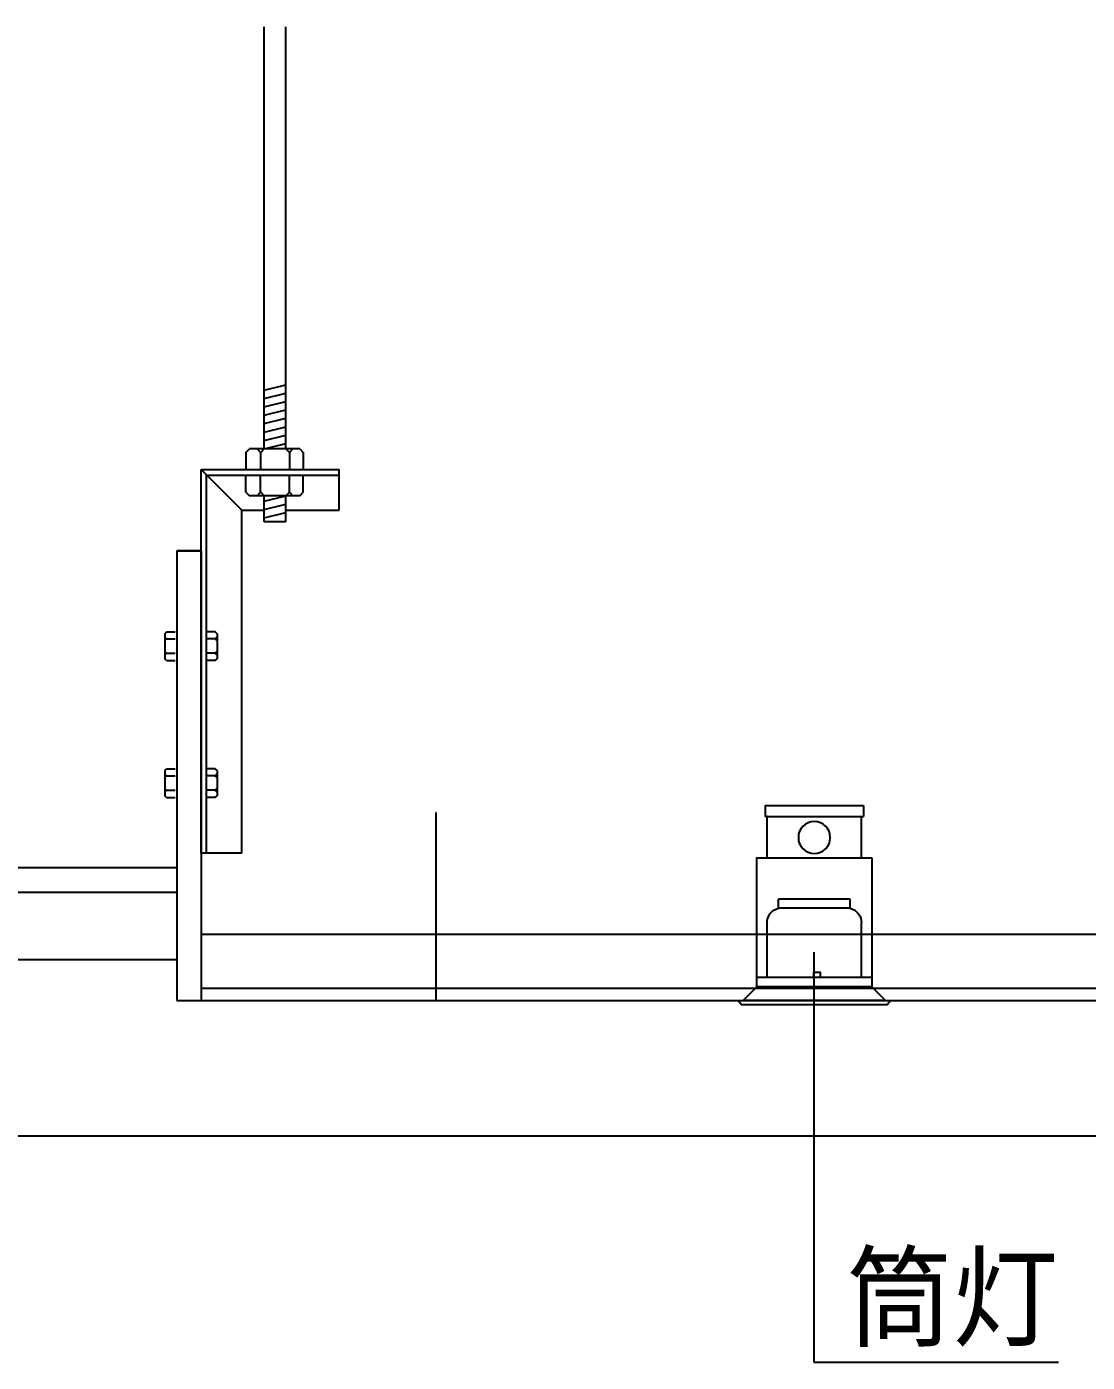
# Model space of a CAD drawing. Header units: metres. Extents: x 30935 to 38949, y 2419 to 5221.
# Drawn here: x 33558 to 34340, y 3695 to 4680 of the extents above; entities that cross this region are included whole.
import ezdxf

# ---------------------------------------------------------------- set-up
doc = ezdxf.new("R2010")
doc.units = ezdxf.units.M
for name, color, linetype in [('3', 2, 'Continuous'), ('5', 5, 'Continuous'), ('7', 7, 'Continuous'), ('8', 7, 'Continuous'), ('D', 3, 'Continuous'), ('PUB_DIM', 3, 'Continuous'), ('PUB_TEXT', 7, 'Continuous'), ('家具', 2, 'Continuous')]:
    doc.layers.add(name, color=color, linetype=linetype)
doc.dimstyles.get("Standard").update_dxf_attribs({"dimtxt": 2.5, "dimasz": 2.5, "dimexe": 1.25, "dimexo": 0.625, "dimtad": 1, "dimcen": 2.5, "dimazin": 3, "dimtfac": 1, "dimtmove": 0, "dimatfit": 3})

# ---------------------------------------------------------------- blocks, each defined once
blk = doc.blocks.new('A$C199F71E8')
at = {"layer": '7'}
for p, q in [((20.27, 146.94), (20.27, 138.84)), ((21.71, 138.84), (20.27, 138.84)), ((21.71, 108.32), (21.71, 138.84)), ((91.17, 138.84), (21.71, 138.84)), ((21.71, 108.32), (14.13, 108.32)), ((91.17, 108.32), (21.71, 108.32)), ((30.17, 71.27), (30.17, 78.01)), ((30.17, 78.01), (82.86, 78.01)), ((30.17, 71.27), (82.86, 71.27)), ((82.86, 71.27), (82.86, 78.01)), ((21.71, 20.14), (21.71, 60.36)), ((91.33, 20.14), (91.33, 60.36)), ((14.13, 20.14), (98.9, 20.14)), ((14.13, 13.38), (98.9, 13.38)), ((3.99, 3.2), (109.05, 3.2))]:
    blk.add_line(p, q, dxfattribs=at)
for points in [[(14.13, 108.32), (14.13, 13.38), (3.99, 3.2), (0, 3.2), (2.82, 0), (110.22, 0.01), (113, 3.2), (109.05, 3.2), (98.9, 13.38), (98.9, 108.32), (91.17, 108.32), (91.17, 138.84), (92.52, 138.84), (92.52, 146.94), (20.32, 146.94)], [(91.17, 138.84), (53.44, 138.84), (21.79, 138.84)]]:
    blk.add_lwpolyline(points, dxfattribs=at)
blk.add_lwpolyline([(52.17, 20.14), (56.8, 20.14), (56.8, 24), (52.17, 24)], close=True, dxfattribs=at)
blk.add_circle((56.52, 123.42), 11.78, dxfattribs=at)
for centre, start, end in [((33.05, 60.31), 104.69, 179.74), ((79.99, 60.31), 0.26, 75.31)]:
    blk.add_arc(centre, 11.34, start, end, dxfattribs=at)
blk = doc.blocks.new('_CLOSEDFILLED')
at = {"color": 0, "linetype": 'BYBLOCK'}
blk.add_solid([(-1, 0.2), (0, 0), (-1, -0.2)], dxfattribs=at)
blk = doc.blocks.new('*D13')
for p, q in [((33859.74, 4100.33), (33859.49, 4100.33)), ((33859.99, 3962.14), (33859.99, 4100.33)), ((33859.99, 4042.14), (33859.99, 4100.33)), ((33859.99, 4100.33), (33859.99, 4100.33)), ((33860.24, 4100.33), (33860.49, 4100.33))]:
    blk.add_line(p, q)
at = {"layer": 'Defpoints'}
for p in [(33859.99, 4100.33), (33859.99, 4042.14), (33859.99, 3962.14)]:
    blk.add_point(p, dxfattribs=at)
at = {"layer": 'PUB_DIM', "xscale": 0.25, "yscale": 0.25}
blk.add_blockref('_CLOSEDFILLED', (33859.99, 4100.33), dxfattribs=at)
at = {"layer": 'PUB_DIM', "xscale": 0.25, "yscale": 0.25, "rotation": 180}
blk.add_blockref('_CLOSEDFILLED', (33859.99, 4100.33), dxfattribs=at)
at = {"layer": 'PUB_DIM', "insert": (33859.99, 4101.455), "char_height": 1, "attachment_point": 5}
blk.add_mtext('0', dxfattribs=at)

msp = doc.modelspace()

# ---------------------------------------------------------------- linework, layer by layer
at = {"layer": '3'}
for p, q in [((33668.7, 4293.8), (33668.7, 3962.14)), ((33686.7, 4293.8), (33668.7, 4293.8)), ((33668.7, 4293.8), (33686.7, 4293.8)), ((33668.7, 4293.8), (33686.7, 4293.8)), ((33686.7, 4293.8), (33668.7, 4293.8)), ((33686.7, 4293.8), (33668.7, 4293.8)), ((33668.7, 4293.8), (33686.7, 4293.8)), ((33668.7, 4293.8), (33686.7, 4293.8)), ((33528.7, 4042.14), (33668.7, 4042.14)), ((33668.7, 3962.14), (34608.7, 3962.14))]:
    msp.add_line(p, q, dxfattribs=at)
at = {"layer": '5'}
for p, q in [((33686.7, 4070.85), (33686.7, 4353.67)), ((33686.7, 4353.67), (33788.53, 4353.67)), ((33716.7, 4323.67), (33686.7, 4353.67)), ((33788.53, 4323.67), (33788.53, 4353.67)), ((33690.7, 4070.85), (33690.7, 4349.67)), ((33690.7, 4349.67), (33788.53, 4349.67)), ((33716.7, 4070.85), (33716.7, 4323.67)), ((33716.7, 4323.67), (33733.18, 4323.67)), ((33749.18, 4323.67), (33788.53, 4323.67)), ((33716.7, 4070.85), (33686.7, 4070.85))]:
    msp.add_line(p, q, dxfattribs=at)
at = {"layer": '8'}
msp.add_line((37948.7, 3862.14), (32488.7, 3862.14), dxfattribs=at)
at = {"layer": 'D'}
for p, q in [((33733.18, 4412.32), (33749.18, 4416.26)), ((33733.18, 4406.13), (33749.18, 4410.07)), ((33733.18, 4399.95), (33749.18, 4403.89)), ((33733.18, 4393.76), (33749.18, 4397.7)), ((33733.18, 4387.58), (33749.18, 4391.52)), ((33733.18, 4381.39), (33749.18, 4385.33)), ((33733.18, 4375.21), (33749.18, 4379.15)), ((33733.18, 4369.02), (33749.18, 4372.96)), ((33733.18, 4330.49), (33749.18, 4334.43)), ((33733.18, 4324.31), (33749.18, 4328.25)), ((33733.18, 4318.12), (33749.18, 4322.06))]:
    msp.add_line(p, q, dxfattribs=at)
at = {"layer": 'PUB_TEXT'}
for p, q in [((34138.42, 3997.92), (34138.42, 3695.34)), ((34138.42, 3695.34), (34318.68, 3695.34))]:
    msp.add_line(p, q, dxfattribs=at)
at = {"layer": '家具'}
for p, q in [((33733.18, 4369.02), (33733.18, 4680.32)), ((33749.18, 4369.02), (33749.18, 4680.32)), ((33719.74, 4366.39), (33722.37, 4369.02)), ((33719.74, 4366.39), (33719.74, 4353.67)), ((33759.35, 4369.02), (33722.37, 4369.02)), ((33727.92, 4369.02), (33730.55, 4366.39)), ((33730.55, 4366.39), (33730.55, 4353.67)), ((33730.61, 4366.39), (33733.24, 4369.02)), ((33749.07, 4369.02), (33751.7, 4366.39)), ((33751.7, 4366.39), (33751.7, 4353.67)), ((33751.76, 4366.39), (33754.39, 4369.02)), ((33759.35, 4369.02), (33761.98, 4366.39)), ((33761.98, 4366.39), (33761.98, 4353.67)), ((33719.74, 4336.95), (33719.74, 4349.67)), ((33730.55, 4336.95), (33730.55, 4349.67)), ((33751.7, 4336.95), (33751.7, 4349.67)), ((33761.98, 4336.95), (33761.98, 4349.67)), ((33719.74, 4336.95), (33722.37, 4334.32)), ((33759.35, 4334.32), (33722.37, 4334.32)), ((33727.92, 4334.32), (33730.55, 4336.95)), ((33730.61, 4336.95), (33733.24, 4334.32)), ((33733.18, 4315.06), (33733.18, 4334.38)), ((33749.07, 4334.32), (33751.7, 4336.95)), ((33749.18, 4315.06), (33749.18, 4334.43)), ((33751.76, 4336.95), (33754.39, 4334.32)), ((33759.35, 4334.32), (33761.98, 4336.95)), ((33749.18, 4315.06), (33733.18, 4315.06)), ((33686.7, 4293.8), (33686.7, 3962.14)), ((33659.82, 4232.69), (33661.14, 4234)), ((33659.82, 4232.69), (33659.82, 4214.2)), ((33661.14, 4228.89), (33659.82, 4230.2)), ((33659.82, 4227.54), (33661.14, 4228.86)), ((33661.14, 4234), (33667.5, 4234)), ((33661.14, 4228.86), (33667.5, 4228.86)), ((33697.06, 4234), (33690.7, 4234)), ((33697.06, 4228.86), (33690.7, 4228.86)), ((33698.37, 4232.69), (33697.06, 4234)), ((33697.06, 4228.89), (33698.37, 4230.2)), ((33698.37, 4227.54), (33697.06, 4228.86)), ((33698.37, 4232.69), (33698.37, 4214.2)), ((33661.14, 4218.31), (33659.82, 4219.63)), ((33659.82, 4216.97), (33661.14, 4218.28)), ((33661.14, 4218.28), (33667.5, 4218.28)), ((33697.06, 4218.28), (33690.7, 4218.28)), ((33697.06, 4218.31), (33698.37, 4219.63)), ((33698.37, 4216.97), (33697.06, 4218.28)), ((33661.14, 4212.88), (33659.82, 4214.2)), ((33661.14, 4212.88), (33667.5, 4212.88)), ((33697.06, 4212.88), (33690.7, 4212.88)), ((33697.06, 4212.88), (33698.37, 4214.2)), ((33659.82, 4131.66), (33661.14, 4132.97)), ((33659.82, 4131.66), (33659.82, 4113.17)), ((33661.14, 4127.86), (33659.82, 4129.18)), ((33659.82, 4126.52), (33661.14, 4127.83)), ((33661.14, 4132.97), (33667.5, 4132.97)), ((33661.14, 4127.83), (33667.5, 4127.83)), ((33697.06, 4132.97), (33690.7, 4132.97)), ((33697.06, 4127.83), (33690.7, 4127.83)), ((33698.37, 4131.66), (33697.06, 4132.97)), ((33697.06, 4127.86), (33698.37, 4129.18)), ((33698.37, 4126.52), (33697.06, 4127.83)), ((33698.37, 4131.66), (33698.37, 4113.17)), ((33661.14, 4117.29), (33659.82, 4118.6)), ((33659.82, 4115.94), (33661.14, 4117.26)), ((33661.14, 4117.26), (33667.5, 4117.26)), ((33697.06, 4117.26), (33690.7, 4117.26)), ((33697.06, 4117.29), (33698.37, 4118.6)), ((33698.37, 4115.94), (33697.06, 4117.26)), ((33661.14, 4111.85), (33659.82, 4113.17)), ((33661.14, 4111.85), (33667.5, 4111.85)), ((33697.06, 4111.85), (33690.7, 4111.85)), ((33697.06, 4111.85), (33698.37, 4113.17)), ((33528.7, 4060.14), (33668.7, 4060.14)), ((33686.7, 4011.14), (34590.7, 4011.14)), ((33668.7, 3992.14), (33528.7, 3992.13)), ((33686.7, 3971.14), (34590.7, 3971.14))]:
    msp.add_line(p, q, dxfattribs=at)

# ---------------------------------------------------------------- block references
at = {"layer": 'PUB_DIM', "xscale": -1}
msp.add_blockref('A$C199F71E8', (34195.22, 3958.94), dxfattribs=at)

# ---------------------------------------------------------------- texts
at = {"layer": 'PUB_TEXT'}
msp.add_text('筒灯', height=60, dxfattribs=at).set_placement((34162.42, 3713.34))

# ---------------------------------------------------------------- dimensions: what is measured, and where the dimension line sits
at = {"layer": 'PUB_DIM'}
dim = msp.add_linear_dim(base=(33859.99, 4100.33), p1=(33859.99, 3962.14), p2=(33859.99, 4042.14), dimstyle='Standard', dxfattribs=at)
dim.commit()
dim.dimension.update_dxf_attribs({"geometry": '*D13', "text_midpoint": (33859.99, 4101.455)})

doc.saveas('drawing.dxf')
